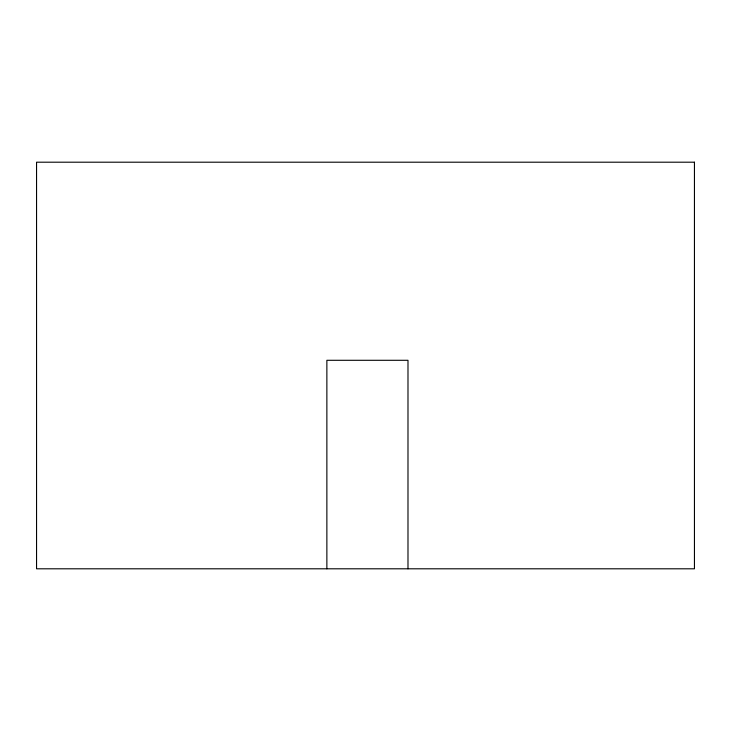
<?xml version="1.0" encoding="UTF-8"?>
<svg xmlns="http://www.w3.org/2000/svg" width="731" height="731" viewBox="0 0 731 731"><rect width="100%" height="100%" fill="white"/><g stroke="black" fill="none" stroke-linecap="round" stroke-linejoin="round"><path stroke-width="1.1" d="M407.989 568.8L407.989 360.292L326.867 360.292L326.867 568.8M694.45 162.2L36.55 162.2L36.55 568.8L694.45 568.8L694.45 162.2"/></g></svg>
